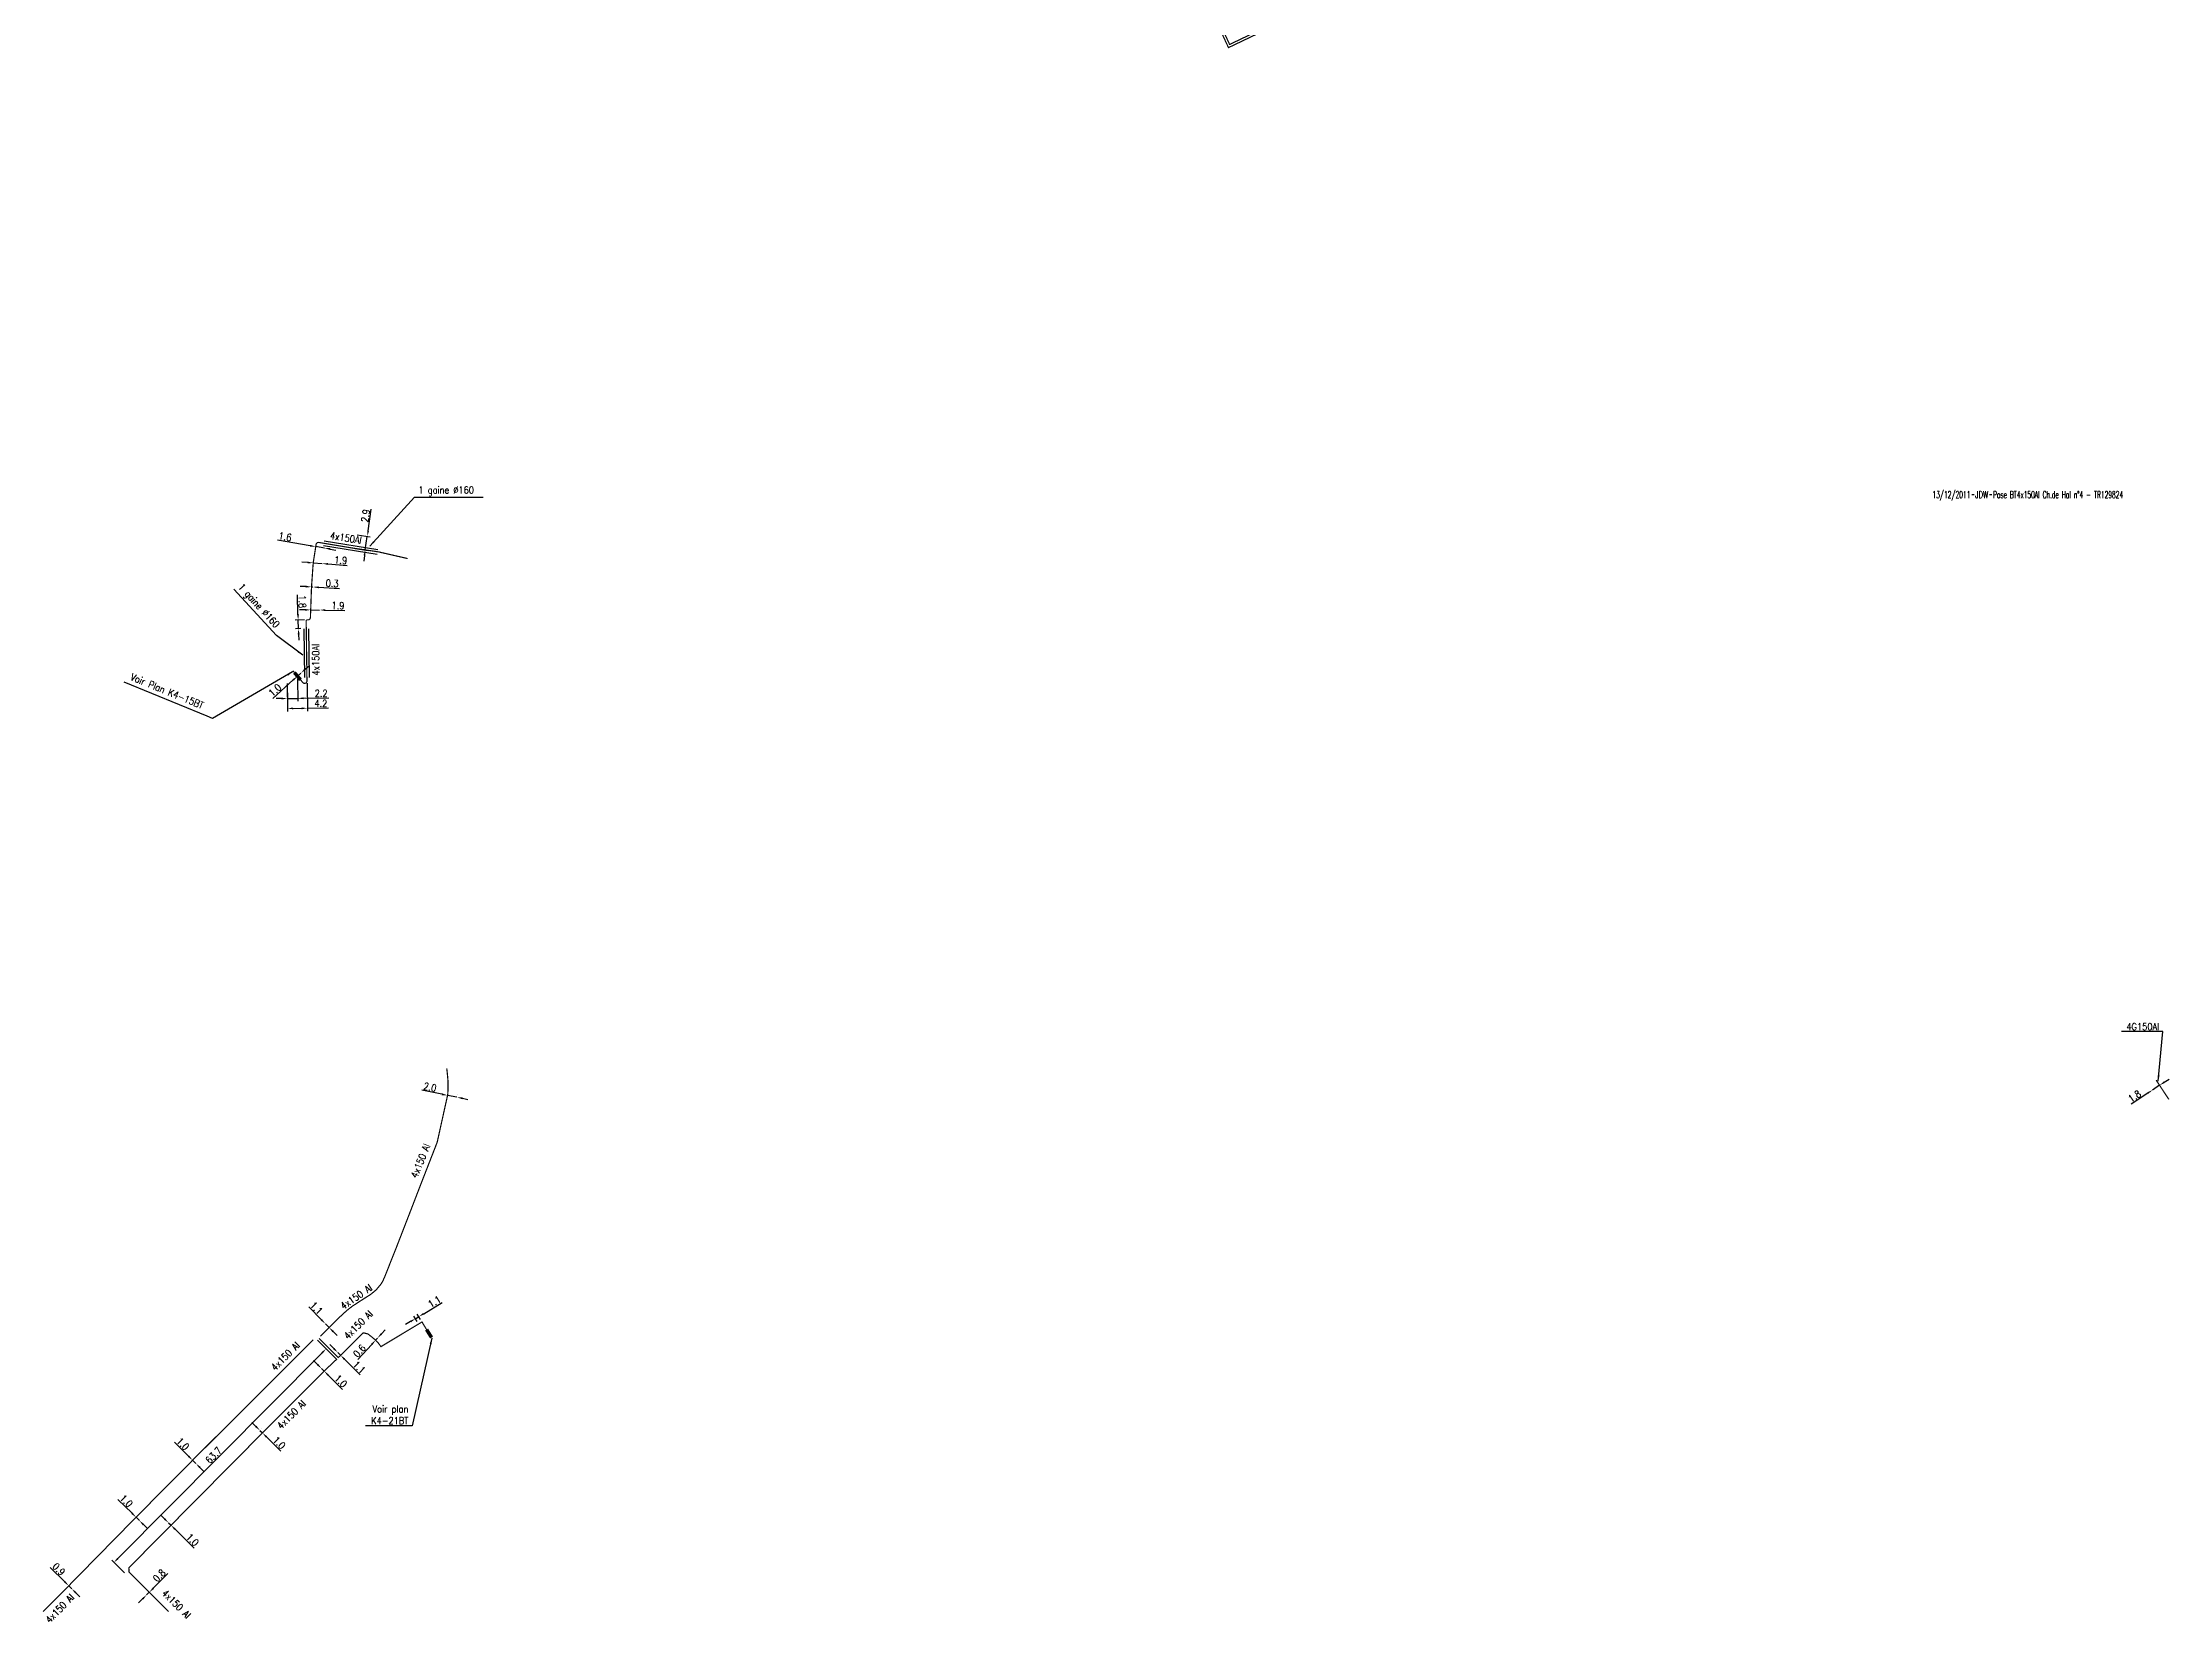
# Model space of a CAD drawing. Header units: millimetres. Extents: x 146511 to 147000, y 143998 to 145000.
# Drawn here: x 146550.1 to 147000.1, y 143997.9 to 144332.1 of the extents above; entities that cross this region are included whole.
import ezdxf
from ezdxf.enums import TextEntityAlignment as Align

# ---------------------------------------------------------------- set-up
doc = ezdxf.new("R2010")
doc.units = ezdxf.units.MM
doc.header["$MEASUREMENT"] = 0
doc.header["$PDMODE"] = 34
doc.linetypes.add('B_ST_AL', pattern=[2000, 1000, 1000])
doc.layers.get('0').update_dxf_attribs({"linetype": 'CONTINUOUS'})
doc.layers.get('DEFPOINTS').update_dxf_attribs({"linetype": 'CONTINUOUS'})
for name, color, linetype in [('B_100', 3, 'CONTINUOUS'), ('B_110', 1, 'CONTINUOUS'), ('B_300', 7, 'CONTINUOUS'), ('B_400', 7, 'CONTINUOUS')]:
    doc.layers.add(name, color=color, linetype=linetype)
doc.styles.get("Standard").update_dxf_attribs({"font": 'romans.shx', "width": 0.85})
doc.dimstyles.get("Standard").update_dxf_attribs({"dimtxt": 1.5, "dimasz": 1.2, "dimexe": 0.625, "dimexo": 0.625, "dimgap": 0.25, "dimtad": 1, "dimdec": 1, "dimzin": 0, "dimdsep": 46, "dimtxsty": 'Standard', "dimcen": -0.5, "dimadec": 0, "dimazin": 0, "dimtfac": 1, "dimtdec": 1, "dimtmove": 0, "dimatfit": 3, "dimfxl": 1, "dimtolj": 1, "dimtzin": 0, "dimarcsym": 0})

# ---------------------------------------------------------------- blocks, each defined once
blk = doc.blocks.new('*D2')
at = {"layer": 'B_110', "color": 0, "linetype": 'Continuous', "lineweight": -2}
for p, q in [((146573.51, 144004.94), (146576.6, 144008.03)), ((146571.25, 144002.68), (146570.4, 144001.83)), ((146572.09, 144003.53), (146572.66, 144004.09))]:
    blk.add_line(p, q, dxfattribs=at)
at = {"layer": 'B_110', "color": 0, "linetype": 'Continuous'}
for points in [[(146571.1, 144002.82), (146571.39, 144002.54), (146572.09, 144003.53)], [(146573.37, 144005.08), (146573.65, 144004.8), (146572.66, 144004.09)]]:
    blk.add_solid(points, dxfattribs=at)
at = {"layer": 'DEFPOINTS', "color": 0, "linetype": 'Continuous'}
for p in [(146572.09, 144003.53), (146572.66, 144004.09), (146572.66, 144004.09)]:
    blk.add_point(p, dxfattribs=at)
at = {"layer": 'B_110', "color": 0, "linetype": 'Continuous', "insert": (146574.77, 144007.62), "char_height": 1.5, "attachment_point": 5, "rotation": 45.0121}
blk.add_mtext('\\A1;0.8', dxfattribs=at)
blk = doc.blocks.new('*D3')
at = {"layer": 'B_110', "color": 0, "linetype": 'Continuous', "lineweight": -2}
for p, q in [((146575.86, 144019.65), (146575.01, 144020.49)), ((146576.71, 144018.8), (146577.25, 144018.28)), ((146577.15, 144019.25), (146577.15, 144019.25)), ((146578.1, 144017.43), (146582.14, 144013.43))]:
    blk.add_line(p, q, dxfattribs=at)
at = {"layer": 'B_110', "color": 0, "linetype": 'Continuous'}
for points in [[(146576, 144019.79), (146575.72, 144019.51), (146576.71, 144018.8)], [(146578.24, 144017.58), (146577.96, 144017.29), (146577.25, 144018.28)]]:
    blk.add_solid(points, dxfattribs=at)
at = {"layer": 'DEFPOINTS', "color": 0, "linetype": 'Continuous'}
for p in [(146576.71, 144018.8), (146576.71, 144018.8), (146577.25, 144018.28)]:
    blk.add_point(p, dxfattribs=at)
at = {"layer": 'B_110', "color": 0, "linetype": 'Continuous', "insert": (146581.78, 144015.2), "char_height": 1.5, "attachment_point": 5, "rotation": 315.2991}
blk.add_mtext('\\A1;1.0', dxfattribs=at)
blk = doc.blocks.new('*D4')
at = {"layer": 'B_110', "color": 0, "linetype": 'Continuous', "lineweight": -2}
for p, q in [((146595.21, 144039.19), (146594.36, 144040.04)), ((146596.06, 144038.35), (146596.6, 144037.82)), ((146596.5, 144038.79), (146596.5, 144038.79)), ((146597.45, 144036.98), (146600.49, 144033.97))]:
    blk.add_line(p, q, dxfattribs=at)
at = {"layer": 'B_110', "color": 0, "linetype": 'Continuous'}
for points in [[(146595.35, 144039.34), (146595.07, 144039.05), (146596.06, 144038.35)], [(146597.59, 144037.12), (146597.31, 144036.84), (146596.6, 144037.82)]]:
    blk.add_solid(points, dxfattribs=at)
at = {"layer": 'DEFPOINTS', "color": 0, "linetype": 'Continuous'}
for p in [(146596.06, 144038.35), (146596.06, 144038.35), (146596.6, 144037.82)]:
    blk.add_point(p, dxfattribs=at)
at = {"layer": 'B_110', "color": 0, "linetype": 'Continuous', "insert": (146600.13, 144035.73), "char_height": 1.5, "attachment_point": 5, "rotation": 315.2991}
blk.add_mtext('\\A1;1.0', dxfattribs=at)
blk = doc.blocks.new('*D5')
at = {"layer": 'B_110', "color": 0, "linetype": 'Continuous', "lineweight": -2}
for p, q in [((146608.27, 144052.28), (146607.42, 144053.13)), ((146609.12, 144051.44), (146609.65, 144050.91)), ((146610.5, 144050.06), (146613.53, 144047.03))]:
    blk.add_line(p, q, dxfattribs=at)
at = {"layer": 'B_110', "color": 0, "linetype": 'Continuous'}
for points in [[(146608.41, 144052.42), (146608.13, 144052.14), (146609.12, 144051.44)], [(146610.64, 144050.2), (146610.36, 144049.92), (146609.65, 144050.91)]]:
    blk.add_solid(points, dxfattribs=at)
at = {"layer": 'DEFPOINTS', "color": 0, "linetype": 'Continuous'}
for p in [(146609.12, 144051.44), (146609.12, 144051.44), (146609.65, 144050.91)]:
    blk.add_point(p, dxfattribs=at)
at = {"layer": 'B_110', "color": 0, "linetype": 'Continuous', "insert": (146613.18, 144048.8), "char_height": 1.5, "attachment_point": 5, "rotation": 315.0588}
blk.add_mtext('\\A1;1.0', dxfattribs=at)
blk = doc.blocks.new('*D6')
at = {"layer": 'B_110', "color": 0, "linetype": 'Continuous', "lineweight": -2}
for p, q in [((146609.22, 144054.77), (146566.03, 144011.27)), ((146567.41, 144008.21), (146564.74, 144010.85))]:
    blk.add_line(p, q, dxfattribs=at)
at = {"layer": 'B_110', "color": 0, "linetype": 'Continuous'}
for points in [[(146609.07, 144054.91), (146609.36, 144054.63), (146610.06, 144055.62)], [(146565.89, 144011.41), (146566.17, 144011.12), (146565.19, 144010.41)]]:
    blk.add_solid(points, dxfattribs=at)
at = {"layer": 'DEFPOINTS', "color": 0, "linetype": 'Continuous'}
for p in [(146610.06, 144055.62), (146565.19, 144010.41), (146567.85, 144007.77)]:
    blk.add_point(p, dxfattribs=at)
at = {"layer": 'B_110', "color": 0, "linetype": 'Continuous', "insert": (146586.28, 144033.08), "char_height": 1.5, "attachment_point": 5, "rotation": 45.2128}
blk.add_mtext('\\A1;63.7', dxfattribs=at)
blk = doc.blocks.new('*D7')
at = {"layer": 'B_110', "color": 0, "linetype": 'Continuous', "lineweight": -2}
for p, q in [((146554.76, 144006.31), (146551.7, 144009.34)), ((146556.25, 144004.83), (146555.61, 144005.46)), ((146557.1, 144003.98), (146557.95, 144003.14))]:
    blk.add_line(p, q, dxfattribs=at)
at = {"layer": 'B_110', "color": 0, "linetype": 'Continuous'}
for points in [[(146554.9, 144006.45), (146554.62, 144006.17), (146555.61, 144005.46)], [(146557.24, 144004.13), (146556.96, 144003.84), (146556.25, 144004.83)]]:
    blk.add_solid(points, dxfattribs=at)
at = {"layer": 'DEFPOINTS', "color": 0, "linetype": 'Continuous'}
for p in [(146555.61, 144005.46), (146556.25, 144004.83), (146556.25, 144004.83)]:
    blk.add_point(p, dxfattribs=at)
at = {"layer": 'B_110', "color": 0, "linetype": 'Continuous', "insert": (146553.5, 144008.96), "char_height": 1.5, "attachment_point": 5, "rotation": 315.2439}
blk.add_mtext('\\A1;0.9', dxfattribs=at)
blk = doc.blocks.new('*D8')
at = {"layer": 'B_110', "color": 0, "linetype": 'Continuous', "lineweight": -2}
for p, q in [((146569, 144020.81), (146566.02, 144023.76)), ((146570.56, 144019.26), (146569.85, 144019.97)), ((146571.41, 144018.42), (146572.26, 144017.57))]:
    blk.add_line(p, q, dxfattribs=at)
at = {"layer": 'B_110', "color": 0, "linetype": 'Continuous'}
for points in [[(146569.14, 144020.95), (146568.85, 144020.67), (146569.85, 144019.97)], [(146571.55, 144018.56), (146571.27, 144018.27), (146570.56, 144019.26)]]:
    blk.add_solid(points, dxfattribs=at)
at = {"layer": 'DEFPOINTS', "color": 0, "linetype": 'Continuous'}
for p in [(146569.85, 144019.97), (146570.56, 144019.26), (146570.56, 144019.26)]:
    blk.add_point(p, dxfattribs=at)
at = {"layer": 'B_110', "color": 0, "linetype": 'Continuous', "insert": (146567.79, 144023.42), "char_height": 1.5, "attachment_point": 5, "rotation": 315.2439}
blk.add_mtext('\\A1;1.0', dxfattribs=at)
blk = doc.blocks.new('*D9')
at = {"layer": 'B_110', "color": 0, "linetype": 'Continuous', "lineweight": -2}
for p, q in [((146580.96, 144032.88), (146577.99, 144035.83)), ((146582.53, 144031.33), (146581.82, 144032.04)), ((146583.38, 144030.49), (146584.23, 144029.64))]:
    blk.add_line(p, q, dxfattribs=at)
at = {"layer": 'B_110', "color": 0, "linetype": 'Continuous'}
for points in [[(146581.1, 144033.02), (146580.82, 144032.74), (146581.82, 144032.04)], [(146583.52, 144030.63), (146583.24, 144030.35), (146582.53, 144031.33)]]:
    blk.add_solid(points, dxfattribs=at)
at = {"layer": 'DEFPOINTS', "color": 0, "linetype": 'Continuous'}
for p in [(146581.82, 144032.04), (146582.53, 144031.33), (146582.53, 144031.33)]:
    blk.add_point(p, dxfattribs=at)
at = {"layer": 'B_110', "color": 0, "linetype": 'Continuous', "insert": (146579.75, 144035.49), "char_height": 1.5, "attachment_point": 5, "rotation": 315.2439}
blk.add_mtext('\\A1;1.0', dxfattribs=at)
blk = doc.blocks.new('*D10')
at = {"layer": 'B_110', "color": 0, "linetype": 'Continuous', "lineweight": -2}
for p, q in [((146609.08, 144061.76), (146606.39, 144064.48)), ((146610.7, 144060.13), (146609.93, 144060.91)), ((146611.55, 144059.28), (146612.39, 144058.42))]:
    blk.add_line(p, q, dxfattribs=at)
at = {"layer": 'B_110', "color": 0, "linetype": 'Continuous'}
for points in [[(146609.22, 144061.9), (146608.94, 144061.62), (146609.93, 144060.91)], [(146611.69, 144059.42), (146611.41, 144059.13), (146610.7, 144060.13)]]:
    blk.add_solid(points, dxfattribs=at)
at = {"layer": 'DEFPOINTS', "color": 0, "linetype": 'Continuous'}
for p in [(146609.93, 144060.91), (146609.93, 144060.91), (146610.7, 144060.13)]:
    blk.add_point(p, dxfattribs=at)
at = {"layer": 'B_110', "color": 0, "linetype": 'Continuous', "insert": (146608.02, 144064.25), "char_height": 1.5, "attachment_point": 5, "rotation": 314.7668}
blk.add_mtext('\\A1;1.1', dxfattribs=at)
blk = doc.blocks.new('*D11')
at = {"layer": 'B_110', "color": 0, "linetype": 'Continuous', "lineweight": -2}
for p, q in [((146611.68, 144055.7), (146610.83, 144056.54)), ((146612.53, 144054.85), (146613.13, 144054.25)), ((146612.08, 144054.41), (146612.08, 144054.41)), ((146612.69, 144053.81), (146612.69, 144053.81)), ((146613.98, 144053.4), (146617.29, 144050.09))]:
    blk.add_line(p, q, dxfattribs=at)
at = {"layer": 'B_110', "color": 0, "linetype": 'Continuous'}
for points in [[(146611.82, 144055.84), (146611.54, 144055.55), (146612.53, 144054.85)], [(146614.12, 144053.54), (146613.84, 144053.26), (146613.13, 144054.25)]]:
    blk.add_solid(points, dxfattribs=at)
at = {"layer": 'DEFPOINTS', "color": 0, "linetype": 'Continuous'}
for p in [(146612.53, 144054.85), (146612.53, 144054.85), (146613.13, 144054.25)]:
    blk.add_point(p, dxfattribs=at)
at = {"layer": 'B_110', "color": 0, "linetype": 'Continuous', "insert": (146617.07, 144051.72), "char_height": 1.5, "attachment_point": 5, "rotation": 315.0588}
blk.add_mtext('\\A1;1.1', dxfattribs=at)
blk = doc.blocks.new('*D12')
at = {"layer": 'B_110', "color": 0, "linetype": 'Continuous', "lineweight": -2}
for p, q in [((146621.76, 144058.78), (146622.56, 144059.66)), ((146619.73, 144056.56), (146616.79, 144053.33)), ((146620.95, 144057.89), (146620.54, 144057.45))]:
    blk.add_line(p, q, dxfattribs=at)
at = {"layer": 'B_110', "color": 0, "linetype": 'Continuous'}
for points in [[(146619.59, 144056.7), (146619.88, 144056.43), (146620.54, 144057.45)], [(146621.61, 144058.91), (146621.9, 144058.64), (146620.95, 144057.89)]]:
    blk.add_solid(points, dxfattribs=at)
at = {"layer": 'DEFPOINTS', "color": 0, "linetype": 'Continuous'}
for p in [(146620.54, 144057.45), (146620.95, 144057.89), (146620.95, 144057.89)]:
    blk.add_point(p, dxfattribs=at)
at = {"layer": 'B_110', "color": 0, "linetype": 'Continuous', "insert": (146617.12, 144055.18), "char_height": 1.5, "attachment_point": 5, "rotation": 47.6468}
blk.add_mtext('\\A1;0.6', dxfattribs=at)
blk = doc.blocks.new('*D13')
at = {"layer": 'B_110', "color": 0, "linetype": 'Continuous', "lineweight": -2}
for p, q in [((146630.72, 144063.06), (146634.62, 144065.41)), ((146627.93, 144061.39), (146626.9, 144060.77)), ((146629.32, 144061.4), (146628.64, 144062.54)), ((146628.96, 144062), (146629.69, 144062.44)), ((146630.05, 144061.84), (146629.37, 144062.98))]:
    blk.add_line(p, q, dxfattribs=at)
at = {"layer": 'B_110', "color": 0, "linetype": 'Continuous'}
for points in [[(146627.83, 144061.56), (146628.03, 144061.21), (146628.96, 144062)], [(146630.62, 144063.23), (146630.82, 144062.89), (146629.69, 144062.44)]]:
    blk.add_solid(points, dxfattribs=at)
at = {"layer": 'DEFPOINTS', "color": 0, "linetype": 'Continuous'}
for p in [(146628.96, 144062), (146629.64, 144060.87), (146630.37, 144061.31)]:
    blk.add_point(p, dxfattribs=at)
at = {"layer": 'B_110', "color": 0, "linetype": 'Continuous', "insert": (146632.98, 144065.59), "char_height": 1.5, "attachment_point": 5, "rotation": 30.9968}
blk.add_mtext('\\A1;1.1', dxfattribs=at)
blk = doc.blocks.new('B_300_03')
at = {"color": 0, "linetype": 'Continuous'}
blk.add_solid([(-1, 0.375), (-1, -0.375), (1, 0.375), (1, -0.375)], dxfattribs=at)
at = {"color": 0, "linetype": 'Continuous', "width": 0.75, "flags": 3}
for tag, p in [('DEF_LEG', (0, -4.25)), ('DEF_COUP', (0, -6.75)), ('DEF_TYPE', (0, -9.25))]:
    blk.add_attdef(tag, text='', height=1.2, dxfattribs=at).set_placement(p, align=Align.MIDDLE)
blk = doc.blocks.new('*D14')
at = {"layer": 'B_110', "color": 0, "linetype": 'Continuous', "lineweight": -2}
for p, q in [((146634.59, 144109.5), (146630.3, 144110.35)), ((146637.73, 144108.88), (146635.77, 144109.27)), ((146635.89, 144109.88), (146635.89, 144109.88)), ((146637.85, 144109.49), (146637.85, 144109.49)), ((146638.91, 144108.65), (146640.08, 144108.41))]:
    blk.add_line(p, q, dxfattribs=at)
at = {"layer": 'B_110', "color": 0, "linetype": 'Continuous'}
for points in [[(146634.63, 144109.7), (146634.55, 144109.3), (146635.77, 144109.27)], [(146638.95, 144108.84), (146638.87, 144108.45), (146637.73, 144108.88)]]:
    blk.add_solid(points, dxfattribs=at)
at = {"layer": 'DEFPOINTS', "color": 0, "linetype": 'Continuous'}
for p in [(146635.77, 144109.27), (146637.73, 144108.88), (146637.73, 144108.88)]:
    blk.add_point(p, dxfattribs=at)
at = {"layer": 'B_110', "color": 0, "linetype": 'Continuous', "insert": (146632.05, 144111.02), "char_height": 1.5, "attachment_point": 5, "rotation": 348.8033}
blk.add_mtext('\\A1;2.0', dxfattribs=at)
blk = doc.blocks.new('*D15')
at = {"layer": 'B_100', "color": 0, "linetype": 'Continuous', "lineweight": -2}
for p, q in [((146995.53, 144109.74), (146992.03, 144107.42)), ((146998.03, 144111.4), (146996.53, 144110.4)), ((146999.03, 144112.06), (147000.03, 144112.72))]:
    blk.add_line(p, q, dxfattribs=at)
at = {"layer": 'B_100', "color": 0, "linetype": 'Continuous'}
for points in [[(146995.42, 144109.91), (146995.64, 144109.57), (146996.53, 144110.4)], [(146998.92, 144112.23), (146999.14, 144111.89), (146998.03, 144111.4)]]:
    blk.add_solid(points, dxfattribs=at)
at = {"layer": 'DEFPOINTS', "color": 0, "linetype": 'Continuous'}
for p in [(146996.53, 144110.4), (146996.53, 144110.4), (146998.03, 144111.4)]:
    blk.add_point(p, dxfattribs=at)
at = {"layer": 'B_100', "color": 0, "linetype": 'Continuous', "insert": (146992.73, 144109.08), "char_height": 1.5, "attachment_point": 5, "rotation": 33.5439}
blk.add_mtext('\\A1;1.8', dxfattribs=at)
blk = doc.blocks.new('*D80')
at = {"layer": 'B_100', "color": 0, "linetype": 'Continuous', "lineweight": -2}
for p, q in [((146618.96, 144228.78), (146619.63, 144233.35)), ((146616.61, 144227.91), (146619.4, 144227.5)), ((146618.36, 144224.73), (146618.78, 144227.59)), ((146616.24, 144225.04), (146618.98, 144224.64)), ((146618.19, 144223.54), (146618.02, 144222.35))]:
    blk.add_line(p, q, dxfattribs=at)
at = {"layer": 'B_100', "color": 0, "linetype": 'Continuous'}
for points in [[(146618.76, 144228.81), (146619.16, 144228.75), (146618.78, 144227.59)], [(146617.99, 144223.57), (146618.39, 144223.51), (146618.36, 144224.73)]]:
    blk.add_solid(points, dxfattribs=at)
at = {"layer": 'DEFPOINTS', "color": 0, "linetype": 'Continuous'}
for p in [(146615.99, 144228), (146618.78, 144227.59), (146615.62, 144225.13)]:
    blk.add_point(p, dxfattribs=at)
at = {"layer": 'B_100', "color": 0, "linetype": 'Continuous', "insert": (146618.41, 144231.96), "char_height": 1.5, "attachment_point": 5, "rotation": 81.679}
blk.add_mtext('\\A1;2.9', dxfattribs=at)
blk = doc.blocks.new('*D81')
at = {"layer": 'B_100', "color": 0, "linetype": 'Continuous', "lineweight": -2}
for p, q in [((146606.15, 144222.06), (146604.95, 144222.15)), ((146607.34, 144221.98), (146609.24, 144221.84)), ((146610.43, 144221.75), (146614.55, 144221.45))]:
    blk.add_line(p, q, dxfattribs=at)
at = {"layer": 'B_100', "color": 0, "linetype": 'Continuous'}
for points in [[(146606.16, 144222.26), (146606.13, 144221.86), (146607.34, 144221.98)], [(146610.45, 144221.95), (146610.42, 144221.55), (146609.24, 144221.84)]]:
    blk.add_solid(points, dxfattribs=at)
at = {"layer": 'DEFPOINTS', "color": 0, "linetype": 'Continuous'}
for p in [(146607.34, 144221.98), (146609.24, 144221.84), (146609.24, 144221.84)]:
    blk.add_point(p, dxfattribs=at)
at = {"layer": 'B_100', "color": 0, "linetype": 'Continuous', "insert": (146613.16, 144222.55), "char_height": 1.5, "attachment_point": 5, "rotation": 355.8249}
blk.add_mtext('\\A1;1.9', dxfattribs=at)
blk = doc.blocks.new('*D82')
at = {"layer": 'B_100', "color": 0, "linetype": 'Continuous', "lineweight": -2}
for p, q in [((146605.78, 144216.96), (146604.58, 144217.02)), ((146606.98, 144216.89), (146607.28, 144216.88)), ((146608.48, 144216.81), (146612.88, 144216.57))]:
    blk.add_line(p, q, dxfattribs=at)
at = {"layer": 'B_100', "color": 0, "linetype": 'Continuous'}
for points in [[(146605.79, 144217.16), (146605.77, 144216.76), (146606.98, 144216.89)], [(146608.49, 144217.01), (146608.47, 144216.61), (146607.28, 144216.88)]]:
    blk.add_solid(points, dxfattribs=at)
at = {"layer": 'DEFPOINTS', "color": 0, "linetype": 'Continuous'}
for p in [(146606.98, 144216.89), (146607.28, 144216.88), (146607.28, 144216.88)]:
    blk.add_point(p, dxfattribs=at)
at = {"layer": 'B_100', "color": 0, "linetype": 'Continuous', "insert": (146611.35, 144217.66), "char_height": 1.5, "attachment_point": 5, "rotation": 356.9159}
blk.add_mtext('\\A1;0.3', dxfattribs=at)
blk = doc.blocks.new('*D83')
at = {"layer": 'B_100', "color": 0, "linetype": 'Continuous', "lineweight": -2}
for p, q in [((146605.61, 144212.04), (146604.41, 144212.06)), ((146606.81, 144212.03), (146608.7, 144212.01)), ((146609.9, 144211.99), (146614.03, 144211.94))]:
    blk.add_line(p, q, dxfattribs=at)
at = {"layer": 'B_100', "color": 0, "linetype": 'Continuous'}
for points in [[(146605.61, 144212.24), (146605.6, 144211.84), (146606.81, 144212.03)], [(146609.91, 144212.19), (146609.9, 144211.79), (146608.7, 144212.01)]]:
    blk.add_solid(points, dxfattribs=at)
at = {"layer": 'DEFPOINTS', "color": 0, "linetype": 'Continuous'}
for p in [(146606.81, 144212.03), (146608.7, 144212.01), (146608.7, 144212.01)]:
    blk.add_point(p, dxfattribs=at)
at = {"layer": 'B_100', "color": 0, "linetype": 'Continuous', "insert": (146612.58, 144212.96), "char_height": 1.5, "attachment_point": 5, "rotation": 359.3204}
blk.add_mtext('\\A1;1.9', dxfattribs=at)
blk = doc.blocks.new('*D84')
at = {"layer": 'B_100', "color": 0, "linetype": 'Continuous', "lineweight": -2}
for p, q in [((146601.83, 144196.43), (146601.9, 144190.54)), ((146606.03, 144196.49), (146606.1, 144190.59)), ((146603.1, 144191.18), (146604.9, 144191.2)), ((146606.09, 144191.22), (146610.56, 144191.27))]:
    blk.add_line(p, q, dxfattribs=at)
at = {"layer": 'B_100', "color": 0, "linetype": 'Continuous'}
for points in [[(146603.09, 144191.38), (146603.1, 144190.98), (146601.9, 144191.16)], [(146604.89, 144191.4), (146604.9, 144191), (146606.09, 144191.22)]]:
    blk.add_solid(points, dxfattribs=at)
at = {"layer": 'DEFPOINTS', "color": 0, "linetype": 'Continuous'}
for p in [(146601.82, 144197.06), (146606.02, 144197.11), (146601.9, 144191.16)]:
    blk.add_point(p, dxfattribs=at)
at = {"layer": 'B_100', "color": 0, "linetype": 'Continuous', "insert": (146608.96, 144192.25), "char_height": 1.5, "attachment_point": 5, "rotation": 0.7514}
blk.add_mtext('\\A1;4.2', dxfattribs=at)
blk = doc.blocks.new('GIS_MODF')
at = {"color": 0, "linetype": 'Continuous', "flags": 128}
for points in [[(-2.18, -0.01), (-1.68, -0.01)], [(1.52, -0.01), (2.02, -0.01)]]:
    blk.add_lwpolyline(points, dxfattribs=at)
at = {"color": 0, "linetype": 'Continuous', "width": 0.5}
blk.add_attdef('DATE', text='', height=1.5, dxfattribs=at).set_placement((-2.5, -0.8), align=Align.RIGHT)
at = {"color": 0, "linetype": 'Continuous', "width": 1.771291}
blk.add_attdef('USER', text='', height=1.5, dxfattribs=at).set_placement((-1.51, -0.8), (1.28, -0.8), align=Align.FIT)
at = {"color": 0, "linetype": 'Continuous', "width": 0.5}
blk.add_attdef('DESC', (2.29, -0.8), '', height=1.5, dxfattribs=at)
blk = doc.blocks.new('*D86')
at = {"layer": 'B_300', "color": 0, "linetype": 'Continuous', "lineweight": -2}
for p, q in [((146601.83, 144196.43), (146601.88, 144192.65)), ((146604.01, 144197.38), (146604.08, 144192.68)), ((146600.67, 144193.26), (146599.47, 144193.25)), ((146601.87, 144193.28), (146604.07, 144193.31)), ((146605.27, 144193.32), (146610.62, 144193.39))]:
    blk.add_line(p, q, dxfattribs=at)
at = {"layer": 'B_300', "color": 0, "linetype": 'Continuous'}
for points in [[(146600.67, 144193.46), (146600.67, 144193.06), (146601.87, 144193.28)], [(146605.26, 144193.52), (146605.27, 144193.12), (146604.07, 144193.31)]]:
    blk.add_solid(points, dxfattribs=at)
at = {"layer": 'DEFPOINTS', "color": 0, "linetype": 'Continuous'}
for p in [(146601.82, 144197.06), (146604.01, 144198), (146601.87, 144193.28)]:
    blk.add_point(p, dxfattribs=at)
at = {"layer": 'B_300', "color": 0, "linetype": 'Continuous', "insert": (146609.02, 144194.37), "char_height": 1.5, "attachment_point": 5, "rotation": 0.7514}
blk.add_mtext('\\A1;2.2', dxfattribs=at)
blk = doc.blocks.new('*D111')
at = {"layer": 'B_100', "color": 0, "linetype": 'Continuous', "lineweight": -2}
for p, q in [((146604.12, 144211.06), (146603.99, 144215.25)), ((146605.47, 144209.9), (146603.54, 144209.84)), ((146604.69, 144208.08), (146603.59, 144208.04)), ((146604.22, 144208.06), (146604.16, 144209.86)), ((146604.26, 144206.86), (146604.29, 144205.66))]:
    blk.add_line(p, q, dxfattribs=at)
at = {"layer": 'B_100', "color": 0, "linetype": 'Continuous'}
for points in [[(146604.32, 144211.07), (146603.92, 144211.06), (146604.16, 144209.86)], [(146604.46, 144206.87), (146604.06, 144206.86), (146604.22, 144208.06)]]:
    blk.add_solid(points, dxfattribs=at)
at = {"layer": 'DEFPOINTS', "color": 0, "linetype": 'Continuous'}
for p in [(146604.22, 144208.06), (146605.32, 144208.1), (146606.1, 144209.92)]:
    blk.add_point(p, dxfattribs=at)
at = {"layer": 'B_100', "color": 0, "linetype": 'Continuous', "insert": (146605.04, 144213.79), "char_height": 1.5, "attachment_point": 5, "rotation": 271.8}
blk.add_mtext('\\A1;1.8', dxfattribs=at)
blk = doc.blocks.new('*D112')
at = {"layer": 'B_100', "color": 0, "linetype": 'Continuous', "lineweight": -2}
for p, q in [((146606.69, 144225.62), (146599.75, 144226.78)), ((146609.75, 144225.1), (146607.88, 144225.42)), ((146610.93, 144224.91), (146612.12, 144224.71))]:
    blk.add_line(p, q, dxfattribs=at)
at = {"layer": 'B_100', "color": 0, "linetype": 'Continuous'}
for points in [[(146606.73, 144225.81), (146606.66, 144225.42), (146607.88, 144225.42)], [(146610.97, 144225.1), (146610.9, 144224.71), (146609.75, 144225.1)]]:
    blk.add_solid(points, dxfattribs=at)
at = {"layer": 'DEFPOINTS', "color": 0, "linetype": 'Continuous'}
for p in [(146607.88, 144225.42), (146609.75, 144225.1), (146609.75, 144225.1)]:
    blk.add_point(p, dxfattribs=at)
at = {"layer": 'B_100', "color": 0, "linetype": 'Continuous', "insert": (146601.39, 144227.52), "char_height": 1.5, "attachment_point": 5, "rotation": 350.518}
blk.add_mtext('\\A1;1.6', dxfattribs=at)
blk = doc.blocks.new('*D113')
at = {"layer": 'B_300', "color": 0, "linetype": 'Continuous', "lineweight": -2}
for p, q in [((146605.64, 144199.48), (146606.53, 144200.28)), ((146603.11, 144197.2), (146598.8, 144193.31)), ((146604.75, 144198.67), (146604.01, 144198))]:
    blk.add_line(p, q, dxfattribs=at)
at = {"layer": 'B_300', "color": 0, "linetype": 'Continuous'}
for points in [[(146605.51, 144199.63), (146605.77, 144199.33), (146604.75, 144198.67)], [(146602.98, 144197.35), (146603.25, 144197.05), (146604.01, 144198)]]:
    blk.add_solid(points, dxfattribs=at)
at = {"layer": 'DEFPOINTS', "color": 0, "linetype": 'Continuous'}
for p in [(146604.01, 144198), (146604.75, 144198.67), (146604.75, 144198.67)]:
    blk.add_point(p, dxfattribs=at)
at = {"layer": 'B_300', "color": 0, "linetype": 'Continuous', "insert": (146599.24, 144195.05), "char_height": 1.5, "attachment_point": 5, "rotation": 42.0467}
blk.add_mtext('\\A1;1.0', dxfattribs=at)

msp = doc.modelspace()

# ---------------------------------------------------------------- linework, layer by layer
at = {"layer": 'B_100', "linetype": 'B_ST_AL', "const_width": 0.25, "flags": 128}
msp.add_lwpolyline([(146604.65, 144197.24), (146604.65, 144197.24), (146605.14, 144196.66, 0.704711), (146606.02, 144196.99), (146605.85, 144209.67, -0.408863), (146606.1, 144209.92), (146606.26, 144209.93, 0.394728), (146606.75, 144210.41), (146606.81, 144212.03), (146606.98, 144216.89), (146607.34, 144221.98), (146607.88, 144225.42), (146607.95, 144225.9, -0.415549), (146608.53, 144226.31), (146615.62, 144225.13), (146621.13, 144224.32), (146627.32, 144222.9)], format="xyb", dxfattribs=at)
for points in [[(146603.03, 144199.16), (146603.36, 144198.77)], [(146997.31, 144112.5), (146998.03, 144111.4), (147000, 144108.42)]]:
    msp.add_lwpolyline(points, dxfattribs=at)
at = {"layer": 'B_110', "linetype": 'B_ST_AL', "const_width": 0.25, "flags": 128}
msp.add_lwpolyline([(146787, 144549.8), (146786.44, 144548.88), (146787.5, 144548.34), (146787.5, 144548.34), (146782.39, 144540.72), (146785.96, 144538.34), (146788.32, 144541.87), (146803.87, 144532.39), (146815.37, 144524.58, -0.033422), (146844.44, 144500.52), (146847.85, 144497.1), (146851.03, 144493.89, -0.043021), (146878.51, 144460.88), (146878.51, 144460.88), (146879.78, 144459.06, -0.010411), (146884.4, 144452.13), (146896.95, 144432.4), (146896.95, 144432.4), (146917.69, 144399.62), (146913.4, 144396.27), (146890.14, 144380.18), (146860.38, 144364.5), (146840.22, 144354.24), (146831.72, 144350.03, 0.430475), (146831.59, 144349.62), (146831.8, 144349.25, -0.437837), (146830.75, 144345.84), (146825.26, 144343.21), (146811.41, 144336.58), (146801.25, 144331.72), (146798.4, 144337.91)], format="xyb", dxfattribs=at)
at = {"layer": 'B_110', "linetype": 'B_ST_AL', "flags": 128}
msp.add_lwpolyline([(146797.94, 144337.7, 0.25, 0.25, 0), (146801.01, 144331.05, 0.25, 0.25, 0), (146811.63, 144336.13, 0.25, 0.25, 0), (146825.47, 144342.76, 0.25, 0.25, 0), (146830.98, 144345.39, 0.25, 0.25, 0.42059), (146832.31, 144349.34, 0.25, 0.25, 0), (146832.28, 144349.4, 0.25, 0.25, -0.42689), (146832.41, 144349.82, 0.25, 0.25, 0), (146840.46, 144353.8, 0.25, 0.25, 0), (146860.61, 144364.06, 0.25, 0.25, 0), (146890.4, 144379.75, 0.25, 0.25, 0), (146913.69, 144395.86, 0, 0, 0)], format="xyseb", dxfattribs=at)
at = {"layer": 'B_110', "linetype": 'B_ST_AL', "const_width": 0.25, "flags": 128}
for points in [[(146608.85, 144058.29), (146610.7, 144060.13), (146612.76, 144062.17), (146614.4, 144063.69), (146615.64, 144064.66), (146617.86, 144066.1), (146619.5, 144067.14), (146620.64, 144068.08), (146621.68, 144069.32), (146622.05, 144069.91), (146622.5, 144070.94), (146623.81, 144074.24), (146624.97, 144077.16), (146628.04, 144085.08), (146630.08, 144090.38), (146633.57, 144099.33), (146633.57, 144099.33), (146635.77, 144109.27), (146635.77, 144109.27), (146635.77, 144109.27), (146635.77, 144109.27), (146635.81, 144109.56), (146635.88, 144110.55), (146635.88, 144112.05), (146635.78, 144113.3), (146635.64, 144114.66), (146635.6, 144115.01)], [(146608.58, 144057.8), (146610.41, 144055.98), (146612.64, 144053.77), (146613.13, 144054.25), (146617.87, 144058.96), (146618.07, 144058.99), (146618.91, 144058.77), (146619.74, 144058.13), (146620.54, 144057.45), (146621.27, 144056.66), (146621.66, 144056.08), (146630.37, 144061.31), (146630.58, 144060.93), (146631.33, 144059.7), (146631.33, 144059.7), (146631.33, 144059.7)], [(146607.33, 144057.55), (146581.82, 144032.04), (146569.85, 144019.97), (146555.61, 144005.46), (146555.61, 144005.46), (146550.19, 144000)], [(146608.22, 144057.45), (146610.06, 144055.62), (146612.3, 144053.41), (146609.65, 144050.91), (146596.6, 144037.82), (146577.25, 144018.28), (146568.34, 144009.28), (146568.35, 144008.41), (146572.66, 144004.09), (146576.75, 144000)]]:
    msp.add_lwpolyline(points, dxfattribs=at)
at = {"layer": 'B_400'}
for p, q in [((146609.66, 144226.63), (146620.99, 144224.85)), ((146609.5, 144225.64), (146620.84, 144223.86)), ((146605.37, 144208.01), (146605.51, 144197.73)), ((146606.37, 144208.02), (146606.51, 144197.75))]:
    msp.add_line(p, q, dxfattribs=at)

# ---------------------------------------------------------------- block references
at = {"layer": 'B_100', "linetype": 'Continuous'}
ref = msp.add_blockref('GIS_MODF', (146960.5, 144236.47), dxfattribs=at)
ref.add_attrib('DATE', '13/12/2011', dxfattribs={"layer": '0', "color": 0, "linetype": 'Continuous', "height": 1.5, "width": 0.5}).set_placement((146958, 144235.67), align=Align.RIGHT)
ref.add_attrib('USER', 'JDW', dxfattribs={"layer": '0', "color": 0, "linetype": 'Continuous', "height": 1.5, "width": 0.660482}).set_placement((146958.99, 144235.67), (146961.78, 144235.67), align=Align.FIT)
ref.add_attrib('DESC', 'Pose BT4x150Al Ch.de Hal n°4 - TR129824', (146962.79, 144235.67), dxfattribs={"layer": '0', "color": 0, "linetype": 'Continuous', "height": 1.5, "width": 0.5})
at = {"layer": 'B_300'}
for p, rotation in [((146604.01, 144198), 310.0602932854435), ((146631.86, 144058.85), 121.9475475863997)]:
    msp.add_blockref('B_300_03', p, dxfattribs=dict(at, rotation=rotation))

# ---------------------------------------------------------------- texts
at = {"layer": 'B_100', "linetype": 'Continuous', "width": 0.85}
for rotation, p in [(351.0026, (146614.25, 144227.27)), (90.7514, (146607.87, 144201.48))]:
    msp.add_text('4x150Al', height=1.5, rotation=rotation, dxfattribs=at).set_placement(p, align=Align.MIDDLE)
at = {"layer": 'B_100', "linetype": 'Continuous', "insert": (146568.82, 144197.96), "char_height": 1.5, "attachment_point": 4, "rotation": 337.7237}
msp.add_mtext('\\A1;Voir Plan K4-15BT', dxfattribs=at)
at = {"layer": 'B_100', "linetype": 'Continuous', "insert": (146997.95, 144123.05), "char_height": 1.5, "attachment_point": 9}
msp.add_mtext('\\A1;4G150Al', dxfattribs=at)
at = {"layer": 'B_110', "linetype": 'Continuous', "width": 0.85}
for rotation, p in [(68.1472, (146630.05, 144095.44)), (34.5696, (146616.44, 144066.63)), (44.6017, (146616.87, 144060.71)), (44.9552, (146601.46, 144054.06)), (45.0634, (146602.72, 144041.69)), (45.73, (146553.72, 144000.68)), (315.0121, (146578.39, 144001.59))]:
    msp.add_text('4x150 Al', height=1.5, rotation=rotation, dxfattribs=at).set_placement(p, align=Align.MIDDLE)
at = {"layer": 'B_300', "linetype": 'Continuous', "insert": (146627.48, 144039.65), "char_height": 1.5, "attachment_point": 9}
msp.add_mtext('\\A1;Voir plan\\PK4-21BT', dxfattribs=at)
at = {"layer": 'B_400', "linetype": 'Continuous', "insert": (146629.61, 144237.14), "char_height": 1.5, "attachment_point": 4}
msp.add_mtext('\\A1;1 gaine %%C160', dxfattribs=at)
at = {"layer": 'B_400', "linetype": 'Continuous', "insert": (146591.74, 144217.1), "char_height": 1.5, "attachment_point": 4, "rotation": 312.4236}
msp.add_mtext('\\A1;1 gaine %%C160', dxfattribs=at)

# ---------------------------------------------------------------- dimensions: what is measured, and where the dimension line sits
at = {"layer": 'B_100', "linetype": 'Continuous'}
for base, p1, p2, angle, picture, middle in [((146618.78, 144227.59), (146615.62, 144225.13), (146615.99, 144228), 261.679, '*D80', (146619.4, 144231.81)), ((146609.24, 144221.84), (146607.34, 144221.98), (146609.24, 144221.84), 175.8249, '*D81', (146613.09, 144221.56)), ((146607.28, 144216.88), (146606.98, 144216.89), (146607.28, 144216.88), 176.9159, '*D82', (146611.3, 144216.66)), ((146604.22, 144208.06), (146606.1, 144209.92), (146605.32, 144208.1), 91.8, '*D111', (146604.04, 144213.76)), ((146608.7, 144212.01), (146606.81, 144212.03), (146608.7, 144212.01), 179.3204, '*D83', (146612.57, 144211.96)), ((146601.9, 144191.16), (146606.02, 144197.11), (146601.82, 144197.06), 0.7514, '*D84', (146608.97, 144191.25)), ((146996.53, 144110.4), (146998.03, 144111.4), (146996.53, 144110.4), 33.5439, '*D15', (146993.28, 144108.25))]:
    dim = msp.add_linear_dim(base=base, p1=p1, p2=p2, angle=angle, dimstyle='Standard', dxfattribs=at)
    dim.commit()
    dim.dimension.update_dxf_attribs({"geometry": picture, "text_midpoint": middle, "dimtype": 160})
dim = msp.add_linear_dim(base=(146609.75, 144225.1), p1=(146607.88, 144225.42), p2=(146609.75, 144225.1), angle=170.518, text='1.6', dimstyle='Standard', dxfattribs=at)
dim.commit()
dim.dimension.update_dxf_attribs({"geometry": '*D112', "text_midpoint": (146601.22, 144226.53), "dimtype": 160})
at = {"layer": 'B_110', "linetype": 'Continuous'}
for base, p1, p2, angle, picture, middle in [((146637.73, 144108.88), (146635.77, 144109.27), (146637.73, 144108.88), 168.8033, '*D14', (146631.86, 144110.04)), ((146609.93, 144060.91), (146610.7, 144060.13), (146609.93, 144060.91), 314.7668, '*D10', (146607.31, 144063.54)), ((146620.95, 144057.89), (146620.54, 144057.45), (146620.95, 144057.89), 227.6468, '*D12', (146617.86, 144054.5)), ((146565.19, 144010.41), (146610.06, 144055.62), (146567.85, 144007.77), 45.2128, '*D6', (146586.99, 144032.38)), ((146582.53, 144031.33), (146581.82, 144032.04), (146582.53, 144031.33), 135.2439, '*D9', (146579.05, 144034.78)), ((146570.56, 144019.26), (146569.85, 144019.97), (146570.56, 144019.26), 135.2439, '*D8', (146567.08, 144022.71)), ((146556.25, 144004.83), (146555.61, 144005.46), (146556.25, 144004.83), 135.2439, '*D7', (146552.8, 144008.25)), ((146572.66, 144004.09), (146572.09, 144003.53), (146572.66, 144004.09), 225.0121, '*D2', (146575.48, 144006.91))]:
    dim = msp.add_linear_dim(base=base, p1=p1, p2=p2, angle=angle, dimstyle='Standard', dxfattribs=at)
    dim.commit()
    dim.dimension.update_dxf_attribs({"geometry": picture, "text_midpoint": middle, "dimtype": 160})
for base, p1, p2, angle, text, picture, middle in [((146628.96, 144062), (146630.37, 144061.31), (146629.64, 144060.87), 30.9968, '1.1', '*D13', (146633.5, 144064.73)), ((146612.53, 144054.85), (146613.13, 144054.25), (146612.53, 144054.85), 315.0588, '1.1', '*D11', (146616.37, 144051.02)), ((146609.12, 144051.44), (146609.65, 144050.91), (146609.12, 144051.44), 315.0588, '1.0', '*D5', (146612.47, 144048.09)), ((146596.06, 144038.35), (146596.6, 144037.82), (146596.06, 144038.35), 315.2991, '1.0', '*D4', (146599.43, 144035.02)), ((146576.71, 144018.8), (146577.25, 144018.28), (146576.71, 144018.8), 315.2991, '1.0', '*D3', (146581.08, 144014.49))]:
    dim = msp.add_linear_dim(base=base, p1=p1, p2=p2, angle=angle, text=text, dimstyle='Standard', dxfattribs=at)
    dim.commit()
    dim.dimension.update_dxf_attribs({"geometry": picture, "text_midpoint": middle, "dimtype": 160})
at = {"layer": 'B_300', "linetype": 'Continuous'}
for base, p2, angle, picture, middle in [((146604.75, 144198.67), (146604.75, 144198.67), 222.0467, '*D113', (146599.91, 144194.31)), ((146601.87, 144193.28), (146601.82, 144197.06), 180.7514, '*D86', (146609.03, 144193.37))]:
    dim = msp.add_linear_dim(base=base, p1=(146604.01, 144198), p2=p2, angle=angle, dimstyle='Standard', dxfattribs=at)
    dim.commit()
    dim.dimension.update_dxf_attribs({"geometry": picture, "text_midpoint": middle, "dimtype": 160})

# ---------------------------------------------------------------- leaders
at = {"layer": 'B_100', "linetype": 'Continuous', "annotation_type": 0, "has_hookline": 1, "hookline_direction": 1, "text_width": 18.76, "horizontal_direction": (0.925367, -0.379073, 0)}
msp.add_leader([(146602.97, 144198.89), (146586.04, 144189.06), (146584.93, 144189.52)], dimstyle='Standard', override={"dimgap": 0.25, "dimtad": 1}, dxfattribs=at)
at = {"layer": 'B_100', "linetype": 'Continuous', "annotation_type": 0, "has_hookline": 1, "hookline_direction": 1, "text_width": 7.29}
msp.add_leader([(146997.73, 144112.29), (146998.74, 144122.82), (146997.54, 144122.82)], dimstyle='Standard', override={"dimgap": 0.25, "dimtad": 1}, dxfattribs=at)
at = {"layer": 'B_300', "linetype": 'Continuous', "annotation_type": 0, "has_hookline": 1, "hookline_direction": 1, "text_width": 8.44}
msp.add_leader([(146632.45, 144057.87), (146628.31, 144039.29), (146627.11, 144039.29)], dimstyle='Standard', dxfattribs=at)
at = {"layer": 'B_400', "linetype": 'Continuous', "annotation_type": 0, "has_hookline": 1, "hookline_direction": 0, "text_width": 13.05}
msp.add_leader([(146619.33, 144225.54), (146628.77, 144235.89), (146629.97, 144235.89)], dimstyle='Standard', override={"dimgap": 0.25, "dimtad": 1}, dxfattribs=at)
at = {"layer": 'B_400', "linetype": 'Continuous', "annotation_type": 0, "has_hookline": 1, "hookline_direction": 1, "text_width": 13.05, "horizontal_direction": (0.674607, -0.738177, 0)}
msp.add_leader([(146605.16, 144202.45), (146599.54, 144206.6)], dimstyle='Standard', override={"dimgap": 0.25, "dimtad": 1}, dxfattribs=at)

doc.saveas('drawing.dxf')
